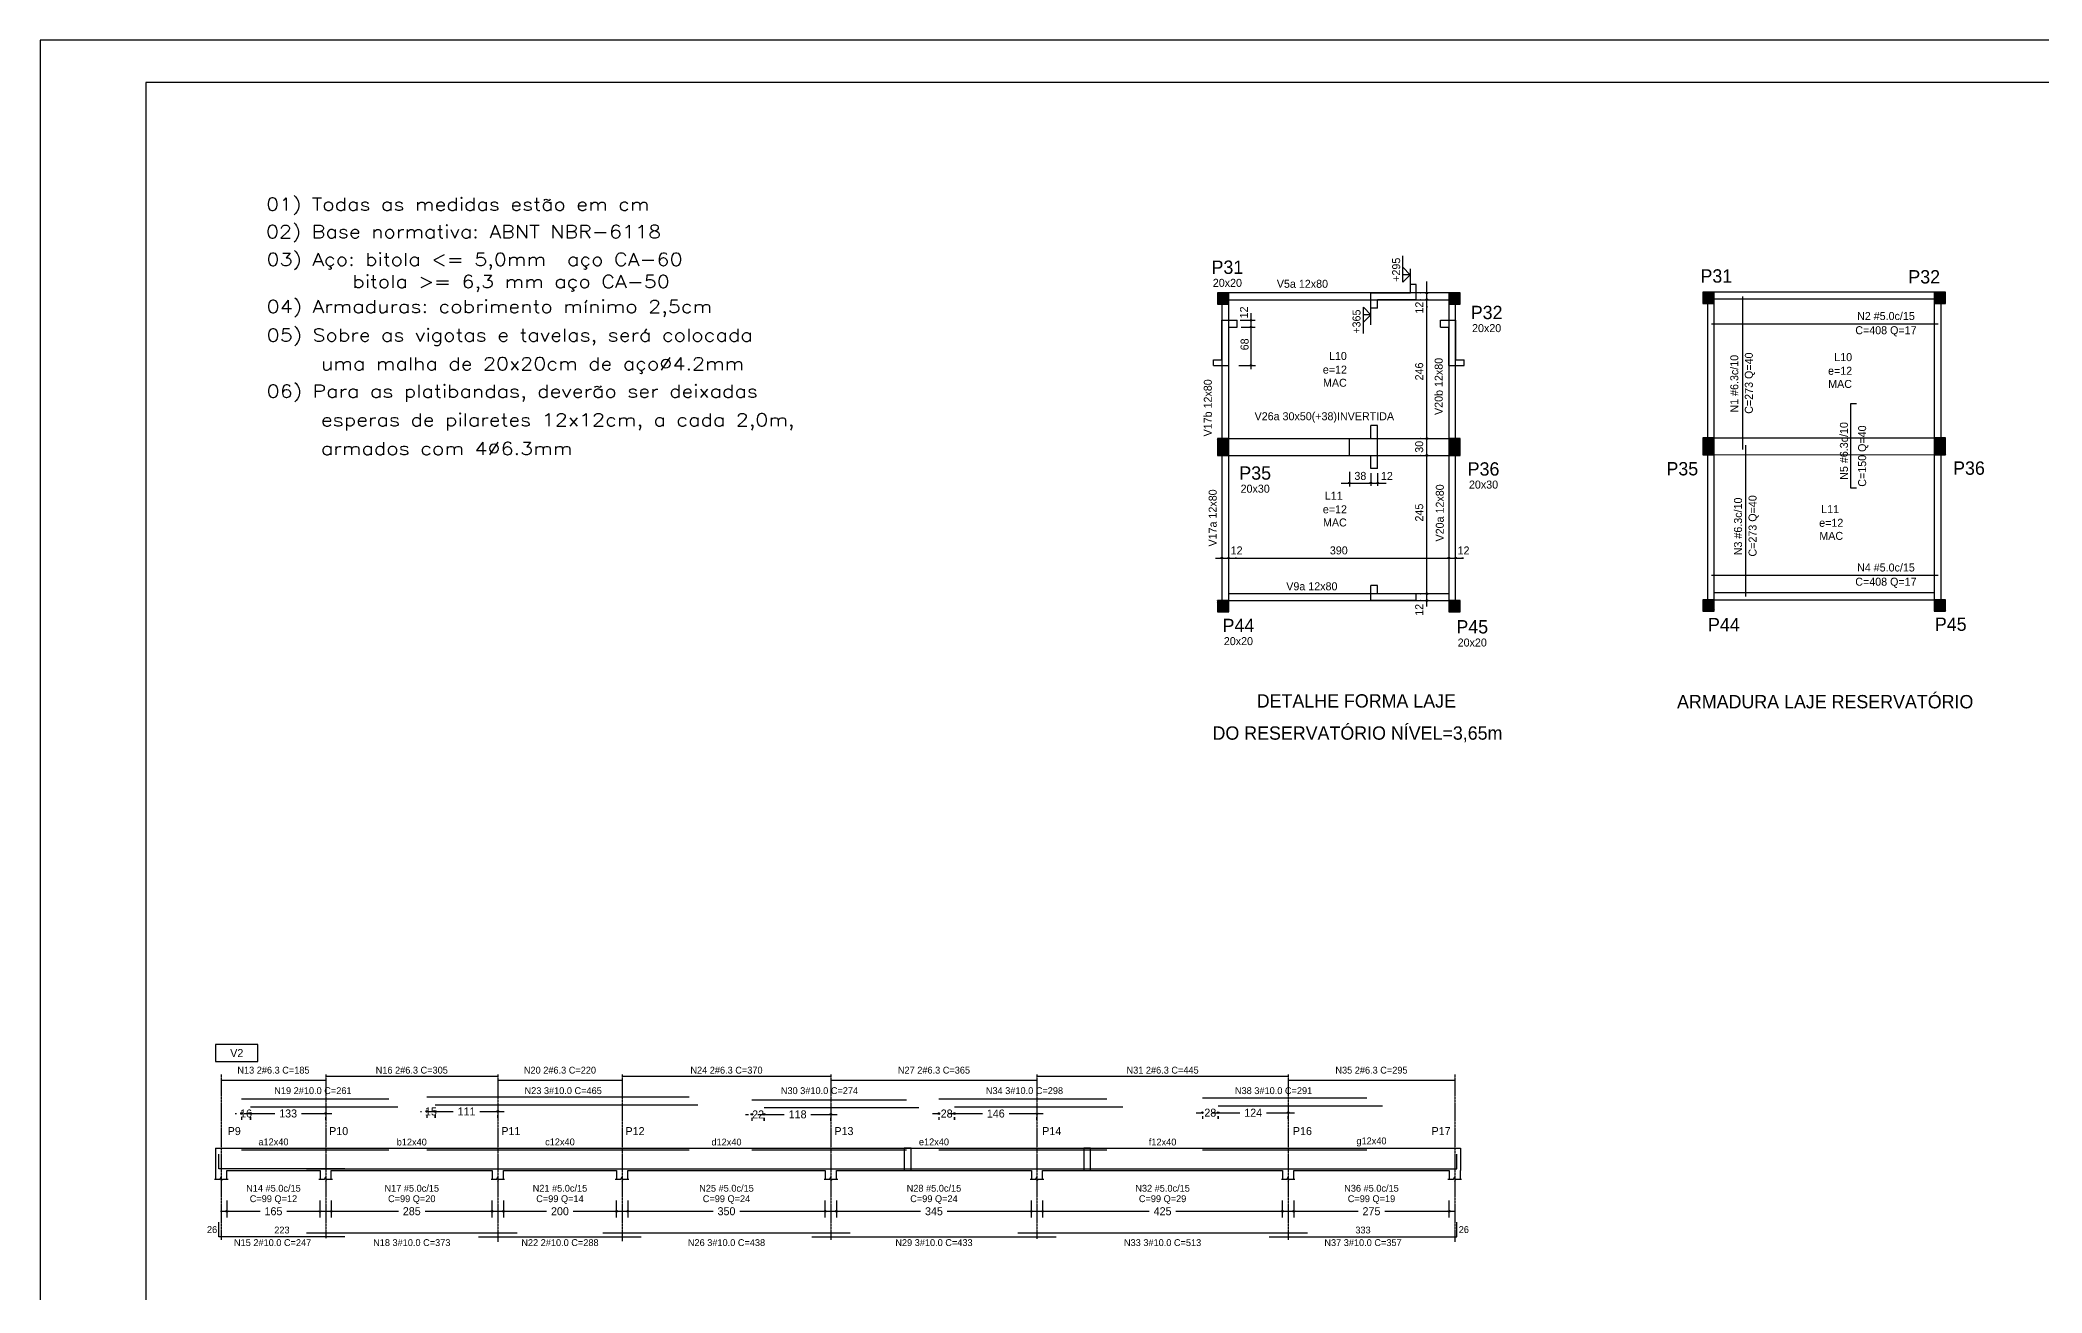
# Model space of a CAD drawing. Extents: x -8959 to 10104, y 7473 to 11928.
# Drawn here: x -1512 to 2034, y 9709 to 11928 of the extents above; entities that cross this region are included whole.
import ezdxf
from ezdxf.enums import TextEntityAlignment as Align

# ---------------------------------------------------------------- set-up
doc = ezdxf.new("R2010")
doc.units = 0
doc.header["$LTSCALE"] = 10
doc.header["$MEASUREMENT"] = 0
for name, pattern in [('LT0', [0]), ('LT2', [0.12, 0.096, -0.024]), ('LT3', [0.264, 0.12, -0.048, 0.048, -0.048])]:
    doc.linetypes.add(name, pattern=pattern)
for name, color, linetype in [('COT-L', 1, 'LT0'), ('COT-T', 1, 'LT0'), ('FER-L', 7, 'LT0'), ('FER-T', 2, 'LT0'), ('LJN-T', 8, 'LT0'), ('PIL-L', 2, 'LT0'), ('PIL-T', 4, 'LT0'), ('SELO03', 7, 'Continuous'), ('VIG-L', 7, 'LT0'), ('VIG-T', 8, 'LT0')]:
    doc.layers.add(name, color=color, linetype=linetype)
doc.styles.add('ROMANS', font='ROMANS.shx', dxfattribs={"width": 1.2, "height": 10})

msp = doc.modelspace()

# ---------------------------------------------------------------- linework, layer by layer
at = {"layer": 'COT-T', "linetype": 'ByBlock'}
for p, q in [((944.1, 10924.9), (944.1, 11500.4)), ((613.5, 11431.9), (639.9, 11431.9)), ((615.3, 11419.9), (639.9, 11419.9)), ((632.7, 11345.6), (632.7, 11444.6)), ((611.2, 11351.9), (640.4, 11351.9)), ((792.2, 11143.6), (872.2, 11143.6)), ((807, 11163.7), (807, 11137.4)), ((845, 11161.2), (845, 11138.6)), ((857, 11161.2), (857, 11138.6))]:
    msp.add_line(p, q, dxfattribs=at)
at = {"layer": 'COT-T', "linetype": 'LT0'}
for p, q in [((944.1, 11454.4), (944.1, 11491.7)), ((933.3, 11480.4), (932.8, 11480.4)), ((932.8, 11480.4), (933.3, 11480.4)), ((933.3, 11468.4), (932.8, 11468.4)), ((932.8, 11468.4), (933.3, 11468.4)), ((944.1, 11457.2), (944.1, 11454.4)), ((933.3, 11222.5), (932.8, 11222.5)), ((932.8, 11222.5), (933.3, 11222.5)), ((933.3, 11192.5), (932.8, 11192.5)), ((932.8, 11192.5), (933.3, 11192.5)), ((807, 11154.4), (807, 11154.9)), ((807, 11154.9), (807, 11154.4)), ((845, 11154.4), (845, 11154.9)), ((845, 11154.9), (845, 11154.4)), ((857, 11154.4), (857, 11154.9)), ((857, 11154.9), (857, 11154.4)), ((569.9, 11010.8), (607.2, 11010.8)), ((581.2, 11021.5), (581.2, 11022)), ((581.2, 11022), (581.2, 11021.5)), ((581.9, 11010.8), (788.2, 11010.8)), ((593.2, 11021.5), (593.2, 11022)), ((593.2, 11022), (593.2, 11021.5)), ((607.2, 11010.8), (604.4, 11010.8)), ((788.2, 11010.8), (994.4, 11010.8)), ((971.9, 11010.8), (1009.2, 11010.8)), ((983.2, 11021.5), (983.2, 11022)), ((983.2, 11022), (983.2, 11021.5)), ((995.2, 11021.5), (995.2, 11022)), ((995.2, 11022), (995.2, 11021.5)), ((1009.2, 11010.8), (1006.4, 11010.8)), ((933.3, 10947.4), (932.8, 10947.4)), ((932.8, 10947.4), (933.3, 10947.4)), ((933.3, 10935.4), (932.8, 10935.4)), ((932.8, 10935.4), (933.3, 10935.4)), ((-1166.7, 10026.8), (-1164.3, 10026.8)), ((-1155.4, 10020.5), (-1155.4, 10015.5)), ((-1150.7, 10026.8), (-1096.5, 10026.8)), ((-1139.4, 10015.5), (-1139.4, 10020.5)), ((-1139.4, 10020.5), (-1139.4, 10015.5)), ((-1130.5, 10026.8), (-1128.2, 10026.8)), ((-1049.3, 10026.8), (-995.2, 10026.8)), ((-1006.4, 10015.5), (-1006.4, 10020.5)), ((-838.7, 10030.3), (-836.8, 10030.3)), ((-827.4, 10024), (-827.4, 10019)), ((-823.7, 10030.3), (-780.5, 10030.3)), ((-812.4, 10019), (-812.4, 10024)), ((-812.4, 10024), (-812.4, 10019)), ((-803, 10030.3), (-801.2, 10030.3)), ((-733.3, 10030.3), (-690.2, 10030.3)), ((-701.4, 10019), (-701.4, 10024)), ((-262.7, 10025.2), (-257.3, 10025.2)), ((-251.4, 10019), (-251.4, 10014)), ((-240.7, 10025.2), (-194, 10025.2)), ((-229.4, 10014), (-229.4, 10019)), ((-229.4, 10019), (-229.4, 10014)), ((-223.5, 10025.2), (-218.2, 10025.2)), ((-146.8, 10025.2), (-100.2, 10025.2)), ((-111.4, 10014), (-111.4, 10019)), ((68.3, 10026.7), (76.7, 10026.7)), ((79.6, 10020.4), (79.6, 10015.4)), ((96.3, 10026.7), (157, 10026.7)), ((107.6, 10015.4), (107.6, 10020.4)), ((107.6, 10020.4), (107.6, 10015.4)), ((110.5, 10026.7), (118.8, 10026.7)), ((204.2, 10026.7), (264.8, 10026.7)), ((253.6, 10015.4), (253.6, 10020.4)), ((535.3, 10028.2), (543.7, 10028.2)), ((546.6, 10022), (546.6, 10017)), ((563.3, 10028.2), (613, 10028.2)), ((574.6, 10017), (574.6, 10022)), ((574.6, 10022), (574.6, 10017)), ((577.5, 10028.2), (585.8, 10028.2)), ((660.2, 10028.2), (709.8, 10028.2)), ((698.6, 10017), (698.6, 10022)), ((-1181.4, 9872.4), (-1181.4, 9842.4)), ((-1016.4, 9842.4), (-1016.4, 9872.4)), ((-996.4, 9872.4), (-996.4, 9842.4)), ((-711.4, 9842.4), (-711.4, 9872.4)), ((-691.4, 9872.4), (-691.4, 9842.4)), ((-491.4, 9842.4), (-491.4, 9872.4)), ((-471.4, 9872.4), (-471.4, 9842.4)), ((-121.4, 9842.4), (-121.4, 9872.4)), ((-101.4, 9872.4), (-101.4, 9842.4)), ((243.6, 9842.4), (243.6, 9872.4)), ((263.6, 9872.4), (263.6, 9842.4)), ((688.6, 9842.4), (688.6, 9872.4)), ((708.6, 9872.4), (708.6, 9842.4)), ((983.6, 9842.4), (983.6, 9872.4)), ((-1192.7, 9853.6), (-1122.5, 9853.6)), ((-1075.3, 9853.6), (-1005.2, 9853.6)), ((-1007.7, 9853.6), (-877.5, 9853.6)), ((-830.3, 9853.6), (-700.2, 9853.6)), ((-702.7, 9853.6), (-615, 9853.6)), ((-567.8, 9853.6), (-480.2, 9853.6)), ((-482.7, 9853.6), (-320, 9853.6)), ((-272.8, 9853.6), (-110.2, 9853.6)), ((-112.7, 9853.6), (47.5, 9853.6)), ((94.7, 9853.6), (254.8, 9853.6)), ((252.3, 9853.6), (452.5, 9853.6)), ((499.7, 9853.6), (699.8, 9853.6)), ((697.3, 9853.6), (822.5, 9853.6)), ((869.7, 9853.6), (994.8, 9853.6))]:
    msp.add_line(p, q, dxfattribs=at)
at = {"layer": 'COT-T', "linetype": 'LT3'}
for p, q in [((-1191.4, 10095.7), (-1191.4, 9803.2)), ((-1006.4, 10095.7), (-1006.4, 9805.7)), ((-701.4, 10095.7), (-701.4, 9799.4)), ((-481.4, 10095.7), (-481.4, 9800.6)), ((-111.4, 10095.7), (-111.4, 9803.1)), ((253.6, 10095.7), (253.6, 9804.4)), ((698.6, 10095.7), (698.6, 9803.1)), ((993.6, 10095.7), (993.6, 9799.3))]:
    msp.add_line(p, q, dxfattribs=at)
at = {"layer": 'COT-T'}
for centre in [(944.1, 11480.4), (944.1, 11480.4), (944.1, 11468.4), (944.1, 11468.4), (632.7, 11431.9), (632.7, 11419.9), (632.7, 11351.9), (944.1, 11222.5), (944.1, 11222.5), (944.1, 11192.5), (944.1, 11192.5), (807, 11143.6), (807, 11143.6), (845, 11143.6), (845, 11143.6), (857, 11143.6), (857, 11143.6), (581.2, 11010.8), (581.2, 11010.8), (593.2, 11010.8), (593.2, 11010.8), (983.2, 11010.8), (983.2, 11010.8), (995.2, 11010.8), (995.2, 11010.8), (944.1, 10947.4), (944.1, 10947.4), (944.1, 10935.4), (944.1, 10935.4), (-1155.4, 10026.8), (-1139.4, 10026.8), (-1139.4, 10026.8), (-1006.4, 10026.8), (-827.4, 10030.3), (-812.4, 10030.3), (-812.4, 10030.3), (-701.4, 10030.3), (-251.4, 10025.2), (-229.4, 10025.2), (-229.4, 10025.2), (-111.4, 10025.2), (79.6, 10026.7), (107.6, 10026.7), (107.6, 10026.7), (253.6, 10026.7), (546.6, 10028.2), (574.6, 10028.2), (574.6, 10028.2), (698.6, 10028.2), (-1181.4, 9853.6), (-1016.4, 9853.6), (-996.4, 9853.6), (-711.4, 9853.6), (-691.4, 9853.6), (-491.4, 9853.6), (-471.4, 9853.6), (-121.4, 9853.6), (-101.4, 9853.6), (243.6, 9853.6), (263.6, 9853.6), (688.6, 9853.6), (708.6, 9853.6), (983.6, 9853.6)]:
    msp.add_circle(centre, 1.5, dxfattribs=at)
at = {"layer": 'FER-T', "linetype": 'LT0'}
for p, q in [((-1191.4, 10085.7), (-1006.4, 10085.7)), ((-1006.4, 10092.7), (-701.4, 10092.7)), ((-701.4, 10085.7), (-481.4, 10085.7)), ((-481.4, 10092.7), (-111.4, 10092.7)), ((-111.4, 10085.7), (253.6, 10085.7)), ((253.6, 10092.7), (698.6, 10092.7)), ((698.6, 10085.7), (993.6, 10085.7)), ((-1155.4, 10052.8), (-894.4, 10052.8)), ((-1139.4, 10038.8), (-878.4, 10038.8)), ((-827.4, 10056.3), (-362.4, 10056.3)), ((-812.4, 10042.3), (-347.4, 10042.3)), ((-251.4, 10051.2), (22.6, 10051.2)), ((-229.4, 10037.2), (44.6, 10037.2)), ((79.6, 10052.7), (377.6, 10052.7)), ((107.6, 10038.7), (405.6, 10038.7)), ((546.6, 10054.2), (837.6, 10054.2)), ((574.6, 10040.2), (865.6, 10040.2)), ((-1195.4, 9928.6), (-1195.4, 9954.6)), ((-1155.4, 9962.6), (-894.4, 9962.6)), ((-827.4, 9962.6), (-362.4, 9962.6)), ((-251.4, 9962.6), (22.6, 9962.6)), ((79.6, 9962.6), (377.6, 9962.6)), ((546.6, 9962.6), (837.6, 9962.6)), ((997.6, 9928.6), (997.6, 9954.6)), ((-972.4, 9928.6), (-1195.4, 9928.6)), ((-1040.4, 9928.6), (-667.4, 9928.6)), ((-735.4, 9928.6), (-447.4, 9928.6)), ((-515.4, 9928.6), (-77.4, 9928.6)), ((-145.4, 9928.6), (287.6, 9928.6)), ((219.6, 9928.6), (732.6, 9928.6)), ((664.6, 9928.6), (997.6, 9928.6)), ((-1195.4, 9808.1), (-1195.4, 9834.1)), ((997.6, 9808.1), (997.6, 9834.1)), ((-972.4, 9808.1), (-1195.4, 9808.1)), ((-1040.4, 9815.1), (-667.4, 9815.1)), ((-735.4, 9808.1), (-447.4, 9808.1)), ((-515.4, 9815.1), (-77.4, 9815.1)), ((-145.4, 9808.1), (287.6, 9808.1)), ((219.6, 9815.1), (732.6, 9815.1)), ((664.6, 9808.1), (997.6, 9808.1))]:
    msp.add_line(p, q, dxfattribs=at)
at = {"layer": 'LJN-T', "linetype": 'LT0'}
for p, q in [((573.2, 11480.4), (573.2, 11480.4)), ((575.3, 11480.4), (573.2, 11478.3)), ((573.2, 11476.2), (577.4, 11480.4)), ((579.5, 11480.4), (573.2, 11474.1)), ((573.2, 11471.9), (581.7, 11480.4)), ((583.8, 11480.4), (573.2, 11469.8)), ((573.2, 11467.7), (585.9, 11480.4)), ((588, 11480.4), (573.2, 11465.6)), ((573.2, 11463.4), (590.2, 11480.4)), ((592.3, 11480.4), (573.2, 11461.3)), ((574.4, 11460.4), (593.2, 11479.2)), ((593.2, 11477.1), (576.5, 11460.4)), ((578.6, 11460.4), (593.2, 11475)), ((593.2, 11472.8), (580.8, 11460.4)), ((582.9, 11460.4), (593.2, 11470.7)), ((593.2, 11468.6), (585, 11460.4)), ((587.1, 11460.4), (593.2, 11466.5)), ((593.2, 11464.4), (589.2, 11460.4)), ((591.4, 11460.4), (593.2, 11462.2)), ((983.2, 11478.9), (984.7, 11480.4)), ((986.8, 11480.4), (983.2, 11476.8)), ((983.2, 11474.6), (989, 11480.4)), ((991.1, 11480.4), (983.2, 11472.5)), ((983.2, 11470.4), (993.2, 11480.4)), ((995.3, 11480.4), (983.2, 11468.3)), ((983.2, 11466.2), (997.4, 11480.4)), ((999.6, 11480.4), (983.2, 11464)), ((983.2, 11461.9), (1001.7, 11480.4)), ((1003.2, 11479.8), (983.8, 11460.4)), ((985.9, 11460.4), (1003.2, 11477.7)), ((1003.2, 11475.5), (988.1, 11460.4)), ((990.2, 11460.4), (1003.2, 11473.4)), ((1003.2, 11471.3), (992.3, 11460.4)), ((994.4, 11460.4), (1003.2, 11469.2)), ((1003.2, 11467.1), (996.5, 11460.4)), ((998.7, 11460.4), (1003.2, 11464.9)), ((1003.2, 11462.8), (1000.8, 11460.4)), ((1002.9, 11460.4), (1003.2, 11460.7)), ((1433.1, 11481.9), (1433.1, 11481.9)), ((1435.3, 11481.9), (1433.1, 11479.8)), ((1433.1, 11477.7), (1437.4, 11481.9)), ((1439.5, 11481.9), (1433.1, 11475.5)), ((1433.1, 11473.4), (1441.6, 11481.9)), ((1443.7, 11481.9), (1433.1, 11471.3)), ((1433.1, 11469.2), (1445.9, 11481.9)), ((1448, 11481.9), (1433.1, 11467.1)), ((1433.1, 11464.9), (1450.1, 11481.9)), ((1452.2, 11481.9), (1433.1, 11462.8)), ((1434.4, 11461.9), (1453.1, 11480.7)), ((1453.1, 11478.6), (1436.5, 11461.9)), ((1438.6, 11461.9), (1453.1, 11476.5)), ((1453.1, 11474.3), (1440.7, 11461.9)), ((1442.8, 11461.9), (1453.1, 11472.2)), ((1453.1, 11470.1), (1445, 11461.9)), ((1447.1, 11461.9), (1453.1, 11468)), ((1453.1, 11465.8), (1449.2, 11461.9)), ((1451.3, 11461.9), (1453.1, 11463.7)), ((1843.1, 11480.4), (1844.7, 11481.9)), ((1846.8, 11481.9), (1843.1, 11478.3)), ((1843.1, 11476.1), (1848.9, 11481.9)), ((1851, 11481.9), (1843.1, 11474)), ((1843.1, 11471.9), (1853.2, 11481.9)), ((1855.3, 11481.9), (1843.1, 11469.8)), ((1843.1, 11467.6), (1857.4, 11481.9)), ((1859.5, 11481.9), (1843.1, 11465.5)), ((1843.1, 11463.4), (1861.6, 11481.9)), ((1863.1, 11481.3), (1843.8, 11461.9)), ((1845.9, 11461.9), (1863.1, 11479.2)), ((1863.1, 11477), (1848, 11461.9)), ((1850.1, 11461.9), (1863.1, 11474.9)), ((1863.1, 11472.8), (1852.3, 11461.9)), ((1854.4, 11461.9), (1863.1, 11470.7)), ((1863.1, 11468.6), (1856.5, 11461.9)), ((1858.6, 11461.9), (1863.1, 11466.4)), ((1863.1, 11464.3), (1860.7, 11461.9)), ((1862.9, 11461.9), (1863.1, 11462.2)), ((573.2, 11221.6), (574, 11222.4)), ((576.1, 11222.4), (573.2, 11219.5)), ((573.2, 11217.4), (578.2, 11222.4)), ((580.4, 11222.4), (573.2, 11215.3)), ((573.2, 11213.1), (582.5, 11222.4)), ((584.6, 11222.4), (573.2, 11211)), ((573.2, 11208.9), (586.7, 11222.4)), ((588.8, 11222.4), (573.2, 11206.8)), ((573.2, 11204.6), (591, 11222.4)), ((593.1, 11222.4), (573.2, 11202.5)), ((573.2, 11200.4), (593.2, 11220.4)), ((593.2, 11218.3), (573.2, 11198.3)), ((573.2, 11196.2), (593.2, 11216.2)), ((593.2, 11214), (573.2, 11194)), ((573.7, 11192.4), (593.2, 11211.9)), ((593.2, 11209.8), (575.8, 11192.4)), ((577.9, 11192.4), (593.2, 11207.7)), ((983.2, 11222.2), (983.4, 11222.4)), ((985.5, 11222.4), (983.2, 11220.1)), ((983.2, 11218), (987.6, 11222.4)), ((989.8, 11222.4), (983.2, 11215.8)), ((983.2, 11213.7), (991.9, 11222.4)), ((994, 11222.4), (983.2, 11211.6)), ((983.2, 11209.5), (996.1, 11222.4)), ((998.3, 11222.4), (983.2, 11207.4)), ((983.2, 11205.2), (1000.4, 11222.4)), ((1002.5, 11222.4), (983.2, 11203.1)), ((983.2, 11201), (1003.2, 11221)), ((1003.2, 11218.9), (983.2, 11198.9)), ((983.2, 11196.7), (1003.2, 11216.7)), ((1003.2, 11214.6), (983.2, 11194.6)), ((983.2, 11192.5), (1003.2, 11212.5)), ((1003.2, 11210.4), (985.2, 11192.4)), ((987.3, 11192.4), (1003.2, 11208.3)), ((1003.2, 11206.1), (989.5, 11192.4)), ((1433.1, 11223.1), (1433.9, 11223.9)), ((1436.1, 11223.9), (1433.1, 11221)), ((1433.1, 11218.9), (1438.2, 11223.9)), ((1440.3, 11223.9), (1433.1, 11216.7)), ((1433.1, 11214.6), (1442.4, 11223.9)), ((1444.5, 11223.9), (1433.1, 11212.5)), ((1433.1, 11210.4), (1446.7, 11223.9)), ((1448.8, 11223.9), (1433.1, 11208.3)), ((1433.1, 11206.1), (1450.9, 11223.9)), ((1453, 11223.9), (1433.1, 11204)), ((1433.1, 11201.9), (1453.1, 11221.9)), ((1453.1, 11219.8), (1433.1, 11199.8)), ((1433.1, 11197.7), (1453.1, 11217.7)), ((1453.1, 11215.5), (1433.1, 11195.5)), ((1433.6, 11193.9), (1453.1, 11213.4)), ((1453.1, 11211.3), (1435.8, 11193.9)), ((1437.9, 11193.9), (1453.1, 11209.2)), ((1453.1, 11207), (1440, 11193.9)), ((1843.1, 11223.7), (1843.4, 11223.9)), ((1845.5, 11223.9), (1843.1, 11221.6)), ((1843.1, 11219.5), (1847.6, 11223.9)), ((1849.7, 11223.9), (1843.1, 11217.3)), ((1843.1, 11215.2), (1851.8, 11223.9)), ((1854, 11223.9), (1843.1, 11213.1)), ((1843.1, 11211), (1856.1, 11223.9)), ((1858.2, 11223.9), (1843.1, 11208.8)), ((1843.1, 11206.7), (1860.3, 11223.9)), ((1862.4, 11223.9), (1843.1, 11204.6)), ((1843.1, 11202.5), (1863.1, 11222.5)), ((1863.1, 11220.4), (1843.1, 11200.4)), ((1843.1, 11198.2), (1863.1, 11218.2)), ((1863.1, 11216.1), (1843.1, 11196.1)), ((1843.1, 11194), (1863.1, 11214)), ((1863.1, 11211.9), (1845.2, 11193.9)), ((1847.3, 11193.9), (1863.1, 11209.8)), ((1863.1, 11207.6), (1849.4, 11193.9)), ((593.2, 11205.6), (580, 11192.4)), ((582.2, 11192.4), (593.2, 11203.4)), ((593.2, 11201.3), (584.3, 11192.4)), ((586.4, 11192.4), (593.2, 11199.2)), ((593.2, 11197.1), (588.5, 11192.4)), ((590.7, 11192.4), (593.2, 11194.9)), ((593.2, 11192.8), (592.8, 11192.4)), ((991.6, 11192.4), (1003.2, 11204)), ((1003.2, 11201.9), (993.7, 11192.4)), ((995.8, 11192.4), (1003.2, 11199.8)), ((1003.2, 11197.7), (997.9, 11192.4)), ((1000.1, 11192.4), (1003.2, 11195.5)), ((1003.2, 11193.4), (1002.2, 11192.4)), ((1442.1, 11193.9), (1453.1, 11204.9)), ((1453.1, 11202.8), (1444.2, 11193.9)), ((1446.4, 11193.9), (1453.1, 11200.7)), ((1453.1, 11198.6), (1448.5, 11193.9)), ((1450.6, 11193.9), (1453.1, 11196.4)), ((1453.1, 11194.3), (1452.7, 11193.9)), ((1851.5, 11193.9), (1863.1, 11205.5)), ((1863.1, 11203.4), (1853.7, 11193.9)), ((1855.8, 11193.9), (1863.1, 11201.3)), ((1863.1, 11199.1), (1857.9, 11193.9)), ((1860, 11193.9), (1863.1, 11197)), ((1863.1, 11194.9), (1862.1, 11193.9)), ((573.2, 10935.2), (573.4, 10935.4)), ((575.5, 10935.4), (573.2, 10933.1)), ((573.2, 10931), (577.6, 10935.4)), ((579.7, 10935.4), (573.2, 10928.9)), ((573.2, 10926.8), (581.8, 10935.4)), ((584, 10935.4), (573.2, 10924.6)), ((573.2, 10922.5), (586.1, 10935.4)), ((588.2, 10935.4), (573.2, 10920.4)), ((573.2, 10918.3), (590.3, 10935.4)), ((592.5, 10935.4), (573.2, 10916.1)), ((574.6, 10915.4), (593.2, 10934)), ((593.2, 10931.9), (576.7, 10915.4)), ((578.8, 10915.4), (593.2, 10929.8)), ((593.2, 10927.7), (580.9, 10915.4)), ((583.1, 10915.4), (593.2, 10925.5)), ((593.2, 10923.4), (585.2, 10915.4)), ((983.2, 10933.7), (984.9, 10935.4)), ((987, 10935.4), (983.2, 10931.6)), ((983.2, 10929.5), (989.1, 10935.4)), ((991.3, 10935.4), (983.2, 10927.3)), ((983.2, 10925.2), (993.4, 10935.4)), ((995.5, 10935.4), (983.2, 10923.1)), ((983.2, 10921), (997.6, 10935.4)), ((999.8, 10935.4), (983.2, 10918.9)), ((983.2, 10916.7), (1001.9, 10935.4)), ((1003.2, 10934.6), (984, 10915.4)), ((986.1, 10915.4), (1003.2, 10932.5)), ((1003.2, 10930.4), (988.2, 10915.4)), ((990.4, 10915.4), (1003.2, 10928.2)), ((1003.2, 10926.1), (992.5, 10915.4)), ((994.6, 10915.4), (1003.2, 10924)), ((1433.1, 10936.7), (1433.3, 10936.9)), ((1435.4, 10936.9), (1433.1, 10934.6)), ((1433.1, 10932.5), (1437.6, 10936.9)), ((1439.7, 10936.9), (1433.1, 10930.4)), ((1433.1, 10928.2), (1441.8, 10936.9)), ((1443.9, 10936.9), (1433.1, 10926.1)), ((1433.1, 10924), (1446, 10936.9)), ((1448.2, 10936.9), (1433.1, 10921.9)), ((1433.1, 10919.8), (1450.3, 10936.9)), ((1452.4, 10936.9), (1433.1, 10917.6)), ((1434.5, 10916.9), (1453.1, 10935.5)), ((1453.1, 10933.4), (1436.7, 10916.9)), ((1438.8, 10916.9), (1453.1, 10931.3)), ((1453.1, 10929.2), (1440.9, 10916.9)), ((1443, 10916.9), (1453.1, 10927)), ((1453.1, 10924.9), (1445.1, 10916.9)), ((1447.3, 10916.9), (1453.1, 10922.8)), ((1843.1, 10935.2), (1844.9, 10936.9)), ((1847, 10936.9), (1843.1, 10933.1)), ((1843.1, 10931), (1849.1, 10936.9)), ((1851.2, 10936.9), (1843.1, 10928.8)), ((1843.1, 10926.7), (1853.3, 10936.9)), ((1855.5, 10936.9), (1843.1, 10924.6)), ((1843.1, 10922.5), (1857.6, 10936.9)), ((1859.7, 10936.9), (1843.1, 10920.3)), ((1843.1, 10918.2), (1861.8, 10936.9)), ((1863.1, 10936.1), (1843.9, 10916.9)), ((1846.1, 10916.9), (1863.1, 10934)), ((1863.1, 10931.9), (1848.2, 10916.9)), ((1850.3, 10916.9), (1863.1, 10929.7)), ((1863.1, 10927.6), (1852.4, 10916.9)), ((1854.6, 10916.9), (1863.1, 10925.5)), ((1863.1, 10923.4), (1856.7, 10916.9)), ((587.3, 10915.4), (593.2, 10921.3)), ((593.2, 10919.2), (589.4, 10915.4)), ((591.5, 10915.4), (593.2, 10917.1)), ((1003.2, 10921.9), (996.7, 10915.4)), ((998.8, 10915.4), (1003.2, 10919.8)), ((1003.2, 10917.6), (1001, 10915.4)), ((1003.1, 10915.4), (1003.2, 10915.5)), ((1453.1, 10920.7), (1449.4, 10916.9)), ((1451.5, 10916.9), (1453.1, 10918.5)), ((1858.8, 10916.9), (1863.1, 10921.3)), ((1863.1, 10919.1), (1860.9, 10916.9)), ((1863, 10916.9), (1863.1, 10917))]:
    msp.add_line(p, q, dxfattribs=at)
at = {"layer": 'PIL-T', "linetype": 'LT0'}
for p, q in [((915, 11480.4), (915, 11495.4)), ((925, 11495.4), (915, 11495.4)), ((925, 11480.4), (925, 11495.4)), ((593.2, 11480.4), (573.2, 11480.4)), ((573.2, 11480.4), (573.2, 11460.4)), ((593.2, 11480.4), (573.2, 11480.4)), ((573.2, 11480.4), (573.2, 11460.4)), ((593.2, 11480.4), (573.2, 11480.4)), ((573.2, 11480.4), (573.2, 11460.4)), ((573.2, 11460.4), (593.2, 11460.4)), ((573.2, 11460.4), (593.2, 11460.4)), ((573.2, 11460.4), (593.2, 11460.4)), ((592.9, 11480.2), (585.4, 11480.2)), ((585.4, 11480.2), (585.4, 11472.7)), ((585.4, 11472.7), (592.9, 11472.7)), ((592.9, 11472.7), (592.9, 11480.2)), ((593.2, 11460.4), (593.2, 11480.4)), ((593.2, 11460.4), (593.2, 11480.4)), ((593.2, 11460.4), (593.2, 11480.4)), ((845, 11480.4), (915, 11480.4)), ((845, 11468.4), (845, 11480.4)), ((845, 11453.4), (845, 11468.4)), ((925, 11468.4), (857, 11468.4)), ((857, 11453.4), (857, 11468.4)), ((925, 11468.4), (925, 11480.4)), ((1003.2, 11480.4), (983.2, 11480.4)), ((983.2, 11480.4), (983.2, 11460.4)), ((1003.2, 11480.4), (983.2, 11480.4)), ((983.2, 11480.4), (983.2, 11460.4)), ((1003.2, 11480.4), (983.2, 11480.4)), ((983.2, 11480.4), (983.2, 11460.4)), ((983.2, 11460.4), (1003.2, 11460.4)), ((983.2, 11460.4), (1003.2, 11460.4)), ((983.2, 11460.4), (1003.2, 11460.4)), ((990.9, 11480.2), (983.4, 11480.2)), ((983.4, 11480.2), (983.4, 11472.7)), ((983.4, 11472.7), (990.9, 11472.7)), ((990.9, 11472.7), (990.9, 11480.2)), ((1003.2, 11460.4), (1003.2, 11480.4)), ((1003.2, 11460.4), (1003.2, 11480.4)), ((1003.2, 11460.4), (1003.2, 11480.4)), ((1453.1, 11481.9), (1433.1, 11481.9)), ((1433.1, 11481.9), (1433.1, 11461.9)), ((1453.1, 11481.9), (1433.1, 11481.9)), ((1433.1, 11481.9), (1433.1, 11461.9)), ((1453.1, 11481.9), (1433.1, 11481.9)), ((1433.1, 11481.9), (1433.1, 11461.9)), ((1433.1, 11461.9), (1453.1, 11461.9)), ((1433.1, 11461.9), (1453.1, 11461.9)), ((1433.1, 11461.9), (1453.1, 11461.9)), ((1452.9, 11481.7), (1445.4, 11481.7)), ((1445.4, 11481.7), (1445.4, 11474.2)), ((1445.4, 11474.2), (1452.9, 11474.2)), ((1452.9, 11474.2), (1452.9, 11481.7)), ((1453.1, 11461.9), (1453.1, 11481.9)), ((1453.1, 11461.9), (1453.1, 11481.9)), ((1453.1, 11461.9), (1453.1, 11481.9)), ((1863.1, 11481.9), (1843.1, 11481.9)), ((1843.1, 11481.9), (1843.1, 11461.9)), ((1863.1, 11481.9), (1843.1, 11481.9)), ((1843.1, 11481.9), (1843.1, 11461.9)), ((1863.1, 11481.9), (1843.1, 11481.9)), ((1843.1, 11481.9), (1843.1, 11461.9)), ((1843.1, 11461.9), (1863.1, 11461.9)), ((1843.1, 11461.9), (1863.1, 11461.9)), ((1843.1, 11461.9), (1863.1, 11461.9)), ((1850.9, 11481.7), (1843.4, 11481.7)), ((1843.4, 11481.7), (1843.4, 11474.2)), ((1843.4, 11474.2), (1850.9, 11474.2)), ((1850.9, 11474.2), (1850.9, 11481.7)), ((1863.1, 11461.9), (1863.1, 11481.9)), ((1863.1, 11461.9), (1863.1, 11481.9)), ((1863.1, 11461.9), (1863.1, 11481.9)), ((581.2, 11361.9), (581.2, 11431.9)), ((581.2, 11431.9), (608.2, 11431.9)), ((593.2, 11419.9), (608.2, 11419.9)), ((593.2, 11351.9), (593.2, 11419.9)), ((608.2, 11419.9), (608.2, 11431.9)), ((857, 11453.4), (845, 11453.4)), ((968.2, 11431.9), (983.2, 11431.9)), ((968.2, 11419.9), (968.2, 11431.9)), ((968.2, 11419.9), (983.2, 11419.9)), ((983.2, 11431.9), (995.2, 11431.9)), ((983.2, 11351.9), (983.2, 11419.9)), ((995.2, 11431.9), (995.2, 11361.9)), ((566.2, 11361.9), (581.2, 11361.9)), ((566.2, 11351.9), (566.2, 11361.9)), ((566.2, 11351.9), (581.2, 11351.9)), ((581.2, 11351.9), (593.2, 11351.9)), ((983.2, 11351.9), (995.2, 11351.9)), ((995.2, 11361.9), (1010.2, 11361.9)), ((995.2, 11351.9), (1010.2, 11351.9)), ((1010.2, 11351.9), (1010.2, 11361.9)), ((845, 11222.5), (845, 11245.6)), ((857, 11245.6), (845, 11245.6)), ((857, 11192.5), (857, 11245.6)), ((593.2, 11222.4), (573.2, 11222.4)), ((573.2, 11222.4), (573.2, 11192.4)), ((593.2, 11222.4), (573.2, 11222.4)), ((573.2, 11222.4), (573.2, 11192.4)), ((593.2, 11222.4), (573.2, 11222.4)), ((573.2, 11222.4), (573.2, 11192.4)), ((592.9, 11211.2), (585.4, 11211.2)), ((585.4, 11211.2), (585.4, 11203.7)), ((592.9, 11203.7), (592.9, 11211.2)), ((593.2, 11192.4), (593.2, 11222.4)), ((593.2, 11192.4), (593.2, 11222.4)), ((593.2, 11192.4), (593.2, 11222.4)), ((807, 11192.5), (807, 11222.5)), ((1003.2, 11222.4), (983.2, 11222.4)), ((983.2, 11222.4), (983.2, 11192.4)), ((1003.2, 11222.4), (983.2, 11222.4)), ((983.2, 11222.4), (983.2, 11192.4)), ((1003.2, 11222.4), (983.2, 11222.4)), ((983.2, 11222.4), (983.2, 11192.4)), ((990.9, 11211.2), (983.4, 11211.2)), ((983.4, 11211.2), (983.4, 11203.7)), ((990.9, 11203.7), (990.9, 11211.2)), ((1003.2, 11192.4), (1003.2, 11222.4)), ((1003.2, 11192.4), (1003.2, 11222.4)), ((1003.2, 11192.4), (1003.2, 11222.4)), ((1453.1, 11223.9), (1433.1, 11223.9)), ((1433.1, 11223.9), (1433.1, 11193.9)), ((1453.1, 11223.9), (1433.1, 11223.9)), ((1433.1, 11223.9), (1433.1, 11193.9)), ((1453.1, 11223.9), (1433.1, 11223.9)), ((1433.1, 11223.9), (1433.1, 11193.9)), ((1452.9, 11212.7), (1445.4, 11212.7)), ((1445.4, 11212.7), (1445.4, 11205.2)), ((1452.9, 11205.2), (1452.9, 11212.7)), ((1453.1, 11193.9), (1453.1, 11223.9)), ((1453.1, 11193.9), (1453.1, 11223.9)), ((1453.1, 11193.9), (1453.1, 11223.9)), ((1863.1, 11223.9), (1843.1, 11223.9)), ((1843.1, 11223.9), (1843.1, 11193.9)), ((1863.1, 11223.9), (1843.1, 11223.9)), ((1843.1, 11223.9), (1843.1, 11193.9)), ((1863.1, 11223.9), (1843.1, 11223.9)), ((1843.1, 11223.9), (1843.1, 11193.9)), ((1850.9, 11212.7), (1843.4, 11212.7)), ((1843.4, 11212.7), (1843.4, 11205.2)), ((1850.9, 11205.2), (1850.9, 11212.7)), ((1863.1, 11193.9), (1863.1, 11223.9)), ((1863.1, 11193.9), (1863.1, 11223.9)), ((1863.1, 11193.9), (1863.1, 11223.9)), ((573.2, 11192.4), (593.2, 11192.4)), ((573.2, 11192.4), (593.2, 11192.4)), ((573.2, 11192.4), (593.2, 11192.4)), ((585.4, 11203.7), (592.9, 11203.7)), ((845, 11169.3), (845, 11192.5)), ((857, 11169.3), (857, 11192.5)), ((983.2, 11192.4), (1003.2, 11192.4)), ((983.2, 11192.4), (1003.2, 11192.4)), ((983.2, 11192.4), (1003.2, 11192.4)), ((983.4, 11203.7), (990.9, 11203.7)), ((1433.1, 11193.9), (1453.1, 11193.9)), ((1433.1, 11193.9), (1453.1, 11193.9)), ((1433.1, 11193.9), (1453.1, 11193.9)), ((1445.4, 11205.2), (1452.9, 11205.2)), ((1843.1, 11193.9), (1863.1, 11193.9)), ((1843.1, 11193.9), (1863.1, 11193.9)), ((1843.1, 11193.9), (1863.1, 11193.9)), ((1843.4, 11205.2), (1850.9, 11205.2)), ((857, 11169.3), (845, 11169.3)), ((845, 10947.4), (845, 10962.4)), ((857, 10962.4), (845, 10962.4)), ((857, 10947.4), (857, 10962.4)), ((593.2, 10935.4), (573.2, 10935.4)), ((573.2, 10935.4), (573.2, 10915.4)), ((593.2, 10935.4), (573.2, 10935.4)), ((573.2, 10935.4), (573.2, 10915.4)), ((593.2, 10935.4), (573.2, 10935.4)), ((573.2, 10935.4), (573.2, 10915.4)), ((592.9, 10923.2), (585.4, 10923.2)), ((585.4, 10923.2), (585.4, 10915.7)), ((592.9, 10915.7), (592.9, 10923.2)), ((593.2, 10915.4), (593.2, 10935.4)), ((593.2, 10915.4), (593.2, 10935.4)), ((593.2, 10915.4), (593.2, 10935.4)), ((845, 10935.4), (845, 10947.4)), ((925, 10935.4), (845, 10935.4)), ((925, 10947.4), (857, 10947.4)), ((925, 10935.4), (925, 10947.4)), ((1003.2, 10935.4), (983.2, 10935.4)), ((983.2, 10935.4), (983.2, 10915.4)), ((1003.2, 10935.4), (983.2, 10935.4)), ((983.2, 10935.4), (983.2, 10915.4)), ((1003.2, 10935.4), (983.2, 10935.4)), ((983.2, 10935.4), (983.2, 10915.4)), ((990.9, 10923.2), (983.4, 10923.2)), ((983.4, 10923.2), (983.4, 10915.7)), ((990.9, 10915.7), (990.9, 10923.2)), ((1003.2, 10915.4), (1003.2, 10935.4)), ((1003.2, 10915.4), (1003.2, 10935.4)), ((1003.2, 10915.4), (1003.2, 10935.4)), ((1453.1, 10936.9), (1433.1, 10936.9)), ((1433.1, 10936.9), (1433.1, 10916.9)), ((1453.1, 10936.9), (1433.1, 10936.9)), ((1433.1, 10936.9), (1433.1, 10916.9)), ((1453.1, 10936.9), (1433.1, 10936.9)), ((1433.1, 10936.9), (1433.1, 10916.9)), ((1452.9, 10924.7), (1445.4, 10924.7)), ((1445.4, 10924.7), (1445.4, 10917.2)), ((1452.9, 10917.2), (1452.9, 10924.7)), ((1453.1, 10916.9), (1453.1, 10936.9)), ((1453.1, 10916.9), (1453.1, 10936.9)), ((1453.1, 10916.9), (1453.1, 10936.9)), ((1863.1, 10936.9), (1843.1, 10936.9)), ((1843.1, 10936.9), (1843.1, 10916.9)), ((1863.1, 10936.9), (1843.1, 10936.9)), ((1843.1, 10936.9), (1843.1, 10916.9)), ((1863.1, 10936.9), (1843.1, 10936.9)), ((1843.1, 10936.9), (1843.1, 10916.9)), ((1850.9, 10924.7), (1843.4, 10924.7)), ((1843.4, 10924.7), (1843.4, 10917.2)), ((1850.9, 10917.2), (1850.9, 10924.7)), ((1863.1, 10916.9), (1863.1, 10936.9)), ((1863.1, 10916.9), (1863.1, 10936.9)), ((1863.1, 10916.9), (1863.1, 10936.9)), ((573.2, 10915.4), (593.2, 10915.4)), ((573.2, 10915.4), (593.2, 10915.4)), ((573.2, 10915.4), (593.2, 10915.4)), ((585.4, 10915.7), (592.9, 10915.7)), ((983.2, 10915.4), (1003.2, 10915.4)), ((983.2, 10915.4), (1003.2, 10915.4)), ((983.2, 10915.4), (1003.2, 10915.4)), ((983.4, 10915.7), (990.9, 10915.7)), ((1433.1, 10916.9), (1453.1, 10916.9)), ((1433.1, 10916.9), (1453.1, 10916.9)), ((1433.1, 10916.9), (1453.1, 10916.9)), ((1445.4, 10917.2), (1452.9, 10917.2)), ((1843.1, 10916.9), (1863.1, 10916.9)), ((1843.1, 10916.9), (1863.1, 10916.9)), ((1843.1, 10916.9), (1863.1, 10916.9)), ((1843.4, 10917.2), (1850.9, 10917.2))]:
    msp.add_line(p, q, dxfattribs=at)
at = {"layer": 'PIL-T', "linetype": 'ByBlock'}
for p, q in [((1504, 11203.2), (1504, 11474.2)), ((1448.5, 11425.7), (1850, 11425.7)), ((1695.5, 11134.8), (1695.5, 11284.8)), ((1695.5, 11284.8), (1705.5, 11284.8)), ((807, 11222.5), (845, 11222.5)), ((1509, 10942.9), (1509, 11210.8)), ((807, 11192.5), (845, 11192.5)), ((1705.5, 11134.8), (1695.5, 11134.8)), ((1448.5, 10980.7), (1850, 10980.7))]:
    msp.add_line(p, q, dxfattribs=at)
at = {"layer": 'VIG-L'}
for p, q in [((901.4, 11499.4), (901.4, 11546.4)), ((914.7, 11512.7), (901.4, 11526)), ((901.4, 11499.4), (914.7, 11512.7)), ((914.7, 11512.7), (901.4, 11512.7)), ((831.8, 11408.3), (831.8, 11455.2)), ((845.1, 11441.9), (831.8, 11455.2)), ((831.8, 11428.6), (845.1, 11441.9)), ((845.1, 11441.9), (831.8, 11441.9))]:
    msp.add_line(p, q, dxfattribs=at)
at = {"layer": 'VIG-T', "linetype": 'ByBlock'}
for p, q in [((-1512.4, 11928.5), (-1512.4, 7473.5)), ((4794.6, 11928.5), (-1512.4, 11928.5)), ((-1324.9, 11853.5), (-1324.9, 7573.5)), ((4694.6, 11853.5), (-1324.9, 11853.5)), ((915, 11495.4), (915, 11523.3)), ((845, 11423.8), (845, 11453.4)), ((593.2, 11222.4), (983.2, 11222.5)), ((1453.1, 11223.9), (1843.1, 11224)), ((593.2, 11192.4), (983.2, 11192.5)), ((1453.1, 11193.9), (1843.1, 11194))]:
    msp.add_line(p, q, dxfattribs=at)
at = {"layer": 'VIG-T', "linetype": 'LT2'}
for p, q in [((581.2, 11460.4), (581.2, 11222.4)), ((983.2, 11480.4), (593.2, 11480.4)), ((995.2, 11222.4), (995.2, 11460.4)), ((1441.1, 11461.9), (1441.1, 11223.9)), ((1843.1, 11481.9), (1453.1, 11481.9)), ((1855.1, 11223.9), (1855.1, 11461.9)), ((581.2, 11192.4), (581.2, 11100.4)), ((995.2, 11100.4), (995.2, 11192.4)), ((1441.1, 11193.9), (1441.1, 11101.9)), ((1855.1, 11101.9), (1855.1, 11193.9)), ((581.2, 11100.4), (581.2, 10935.4)), ((995.2, 10935.4), (995.2, 11100.4)), ((1441.1, 11101.9), (1441.1, 10936.9)), ((1855.1, 10936.9), (1855.1, 11101.9))]:
    msp.add_line(p, q, dxfattribs=at)
at = {"layer": 'VIG-T', "linetype": 'LT0'}
for p, q in [((593.2, 11468.4), (983.2, 11468.4)), ((593.2, 11222.4), (593.2, 11460.4)), ((983.2, 11460.4), (983.2, 11222.4)), ((1453.1, 11469.9), (1843.1, 11469.9)), ((1453.1, 11223.9), (1453.1, 11461.9)), ((1843.1, 11461.9), (1843.1, 11223.9)), ((593.2, 11100.4), (593.2, 11192.4)), ((983.2, 11192.4), (983.2, 11100.4)), ((1453.1, 11101.9), (1453.1, 11193.9)), ((1843.1, 11193.9), (1843.1, 11101.9)), ((593.2, 10935.4), (593.2, 11112.4)), ((983.2, 11112.4), (983.2, 10935.4)), ((1453.1, 10936.9), (1453.1, 11113.9)), ((1843.1, 11113.9), (1843.1, 10936.9)), ((983.2, 10947.4), (593.2, 10947.4)), ((593.2, 10935.4), (983.2, 10935.4)), ((1843.1, 10948.9), (1453.1, 10948.9)), ((1453.1, 10936.9), (1843.1, 10936.9)), ((-1126.4, 10148.9), (-1201.4, 10148.9)), ((-1201.4, 10148.9), (-1201.4, 10118.9)), ((-1126.4, 10118.9), (-1126.4, 10148.9)), ((-1201.4, 10118.9), (-1126.4, 10118.9)), ((-1201.4, 9965.6), (-1181.4, 9965.6)), ((-1201.4, 9965.6), (-1201.4, 9925.6)), ((-1181.4, 9965.6), (-1016.4, 9965.6)), ((-1016.4, 9965.6), (-996.4, 9965.6)), ((-996.4, 9965.6), (-711.4, 9965.6)), ((-711.4, 9965.6), (-691.4, 9965.6)), ((-691.4, 9965.6), (-491.4, 9965.6)), ((-491.4, 9965.6), (-471.4, 9965.6)), ((-471.4, 9965.6), (-121.4, 9965.6)), ((-121.4, 9965.6), (-101.4, 9965.6)), ((-101.4, 9965.6), (18.6, 9965.6)), ((18.6, 9965.6), (30.6, 9965.6)), ((30.6, 9965.6), (18.6, 9965.6)), ((18.6, 9965.6), (18.6, 9925.6)), ((30.6, 9965.6), (83.6, 9965.6)), ((30.6, 9925.6), (30.6, 9965.6)), ((83.6, 9965.6), (243.6, 9965.6)), ((243.6, 9965.6), (263.6, 9965.6)), ((263.6, 9965.6), (336.6, 9965.6)), ((336.6, 9965.6), (348.6, 9965.6)), ((348.6, 9965.6), (336.6, 9965.6)), ((336.6, 9965.6), (336.6, 9925.6)), ((348.6, 9965.6), (518.6, 9965.6)), ((348.6, 9925.6), (348.6, 9965.6)), ((518.6, 9965.6), (688.6, 9965.6)), ((688.6, 9965.6), (708.6, 9965.6)), ((708.6, 9965.6), (983.6, 9965.6)), ((983.6, 9965.6), (1003.6, 9965.6)), ((1003.6, 9965.6), (1003.6, 9925.6)), ((-1203.4, 9910.6), (-1193.4, 9910.6)), ((-1201.4, 9925.6), (-1201.4, 9910.6)), ((-1193.4, 9910.6), (-1191.4, 9914.6)), ((-1191.4, 9914.6), (-1191.4, 9906.6)), ((-1191.4, 9906.6), (-1189.4, 9910.6)), ((-1189.4, 9910.6), (-1179.4, 9910.6)), ((-1181.4, 9925.6), (-1016.4, 9925.6)), ((-1181.4, 9910.6), (-1181.4, 9925.6)), ((-1018.4, 9910.6), (-1008.4, 9910.6)), ((-1016.4, 9925.6), (-1016.4, 9910.6)), ((-1008.4, 9910.6), (-1006.4, 9914.6)), ((-1006.4, 9914.6), (-1006.4, 9906.6)), ((-1006.4, 9906.6), (-1004.4, 9910.6)), ((-1004.4, 9910.6), (-994.4, 9910.6)), ((-996.4, 9925.6), (-711.4, 9925.6)), ((-996.4, 9910.6), (-996.4, 9925.6)), ((-713.4, 9910.6), (-703.4, 9910.6)), ((-711.4, 9925.6), (-711.4, 9910.6)), ((-703.4, 9910.6), (-701.4, 9914.6)), ((-701.4, 9914.6), (-701.4, 9906.6)), ((-701.4, 9906.6), (-699.4, 9910.6)), ((-699.4, 9910.6), (-689.4, 9910.6)), ((-691.4, 9925.6), (-491.4, 9925.6)), ((-691.4, 9910.6), (-691.4, 9925.6)), ((-493.4, 9910.6), (-483.4, 9910.6)), ((-491.4, 9925.6), (-491.4, 9910.6)), ((-483.4, 9910.6), (-481.4, 9914.6)), ((-481.4, 9914.6), (-481.4, 9906.6)), ((-481.4, 9906.6), (-479.4, 9910.6)), ((-479.4, 9910.6), (-469.4, 9910.6)), ((-471.4, 9925.6), (-121.4, 9925.6)), ((-471.4, 9910.6), (-471.4, 9925.6)), ((-123.4, 9910.6), (-113.4, 9910.6)), ((-121.4, 9925.6), (-121.4, 9910.6)), ((-113.4, 9910.6), (-111.4, 9914.6)), ((-111.4, 9914.6), (-111.4, 9906.6)), ((-111.4, 9906.6), (-109.4, 9910.6)), ((-109.4, 9910.6), (-99.4, 9910.6)), ((-101.4, 9925.6), (18.6, 9925.6)), ((-101.4, 9910.6), (-101.4, 9925.6)), ((18.6, 9925.6), (30.6, 9925.6)), ((18.6, 9925.6), (30.6, 9925.6)), ((30.6, 9925.6), (83.6, 9925.6)), ((83.6, 9925.6), (243.6, 9925.6)), ((241.6, 9910.6), (251.6, 9910.6)), ((243.6, 9925.6), (243.6, 9910.6)), ((251.6, 9910.6), (253.6, 9914.6)), ((253.6, 9914.6), (253.6, 9906.6)), ((253.6, 9906.6), (255.6, 9910.6)), ((255.6, 9910.6), (265.6, 9910.6)), ((263.6, 9925.6), (336.6, 9925.6)), ((263.6, 9910.6), (263.6, 9925.6)), ((336.6, 9925.6), (348.6, 9925.6)), ((336.6, 9925.6), (348.6, 9925.6)), ((348.6, 9925.6), (518.6, 9925.6)), ((518.6, 9925.6), (688.6, 9925.6)), ((686.6, 9910.6), (696.6, 9910.6)), ((688.6, 9925.6), (688.6, 9910.6)), ((696.6, 9910.6), (698.6, 9914.6)), ((698.6, 9914.6), (698.6, 9906.6)), ((698.6, 9906.6), (700.6, 9910.6)), ((700.6, 9910.6), (710.6, 9910.6)), ((708.6, 9925.6), (983.6, 9925.6)), ((708.6, 9910.6), (708.6, 9925.6)), ((981.6, 9910.6), (991.6, 9910.6)), ((983.6, 9925.6), (983.6, 9910.6)), ((991.6, 9910.6), (993.6, 9914.6)), ((993.6, 9914.6), (993.6, 9906.6)), ((993.6, 9906.6), (995.6, 9910.6)), ((995.6, 9910.6), (1005.6, 9910.6)), ((1003.6, 9910.6), (1003.6, 9925.6))]:
    msp.add_line(p, q, dxfattribs=at)

# ---------------------------------------------------------------- texts
at = {"layer": 'COT-L'}
for s, p in [('e=12', (781.3, 11344.6)), ('L10 ', (789.3, 11368.8)), ('e=12', (1676.2, 11342.5)), ('L10 ', (1684.3, 11366.7)), ('MAC', (781.3, 11321.3)), ('MAC', (1676.2, 11319.2)), ('38', (826.4, 11156.3)), ('12', (873.4, 11156.3)), ('e=12', (781.3, 11097.1)), ('L11', (779.3, 11121.2)), ('L11', (1658.6, 11097.4)), ('MAC', (781.3, 11073.8)), ('e=12', (1660.5, 11073.2)), ('MAC', (1660.5, 11050))]:
    msp.add_text(s, height=14.18, dxfattribs=at).set_placement(p, align=Align.MIDDLE)
at = {"layer": 'COT-T'}
for s, p in [('12', (620.1, 11445.9)), ('12', (930.6, 11454.4)), ('68', (621.3, 11389.3)), ('246', (930.6, 11341.3)), ('30', (930.6, 11207.8)), ('245', (930.6, 11091.3)), ('12', (930.6, 10919))]:
    msp.add_text(s, height=14.18, rotation=90, dxfattribs=at).set_placement(p, align=Align.MIDDLE)
for s, p in [('12', (607.2, 11024.3)), ('390', (788.2, 11024.3)), ('12', (1009.2, 11024.3)), ('15', (-819.9, 10030.3)), ('111', (-756.9, 10030.3)), ('16', (-1147.4, 10026.8)), ('133', (-1072.9, 10026.8)), ('22', (-240.4, 10025.2)), ('118', (-170.4, 10025.2)), ('28', (93.6, 10026.7)), ('146', (180.6, 10026.7)), ('28', (560.6, 10028.2)), ('124', (636.6, 10028.2)), ('165', (-1098.9, 9853.6)), ('285', (-853.9, 9853.6)), ('200', (-591.4, 9853.6)), ('350', (-296.4, 9853.6)), ('345', (71.1, 9853.6)), ('425', (476.1, 9853.6)), ('275', (846.1, 9853.6))]:
    msp.add_text(s, height=14.18, dxfattribs=at).set_placement(p, align=Align.MIDDLE)
at = {"layer": 'FER-L'}
for s, p in [('N13 2#6.3 C=185', (-1098.9, 10103.5)), ('N16 2#6.3 C=305', (-853.9, 10103.5)), ('N20 2#6.3 C=220', (-591.4, 10103.5)), ('N24 2#6.3 C=370', (-296.4, 10103.5)), ('N27 2#6.3 C=365', (71.1, 10103.5)), ('N31 2#6.3 C=445', (476.1, 10103.5)), ('N35 2#6.3 C=295', (846.1, 10103.5)), ('N19 2#10.0 C=261', (-1029, 10067.2)), ('N23 3#10.0 C=465', (-585.7, 10067.2)), ('N30 3#10.0 C=274', (-131.7, 10067.2)), ('N34 3#10.0 C=298', (231.4, 10067.2)), ('N38 3#10.0 C=291', (672.7, 10067.2)), ('N14 #5.0c/15', (-1098.9, 9894.5)), ('N17 #5.0c/15', (-853.9, 9894.5)), ('N21 #5.0c/15', (-591.4, 9894.5)), ('N25 #5.0c/15', (-296.4, 9894.5)), ('N28 #5.0c/15', (71.1, 9894.5)), ('N32 #5.0c/15', (476.1, 9894.5)), ('N36 #5.0c/15', (846.1, 9894.5)), ('C=99 Q=12', (-1098.9, 9874.2)), ('C=99 Q=20', (-853.9, 9874.2)), ('C=99 Q=14', (-591.4, 9874.2)), ('C=99 Q=24', (-296.4, 9874.2)), ('C=99 Q=24', (71.1, 9874.2)), ('C=99 Q=29', (476.1, 9874.2)), ('C=99 Q=19', (846.1, 9874.2)), ('26', (-1207.6, 9821.1)), ('223', (-1083.9, 9820.3)), ('333', (831.1, 9820.3)), ('26', (1009.7, 9821.1)), ('N15 2#10.0 C=247', (-1100.4, 9798)), ('N18 3#10.0 C=373', (-853.9, 9798)), ('N22 2#10.0 C=288', (-591.4, 9798)), ('N26 3#10.0 C=438', (-296.4, 9798)), ('N29 3#10.0 C=433', (71.1, 9798)), ('N33 3#10.0 C=513', (476.1, 9798)), ('N37 3#10.0 C=357', (831.1, 9798))]:
    msp.add_text(s, height=12.15, dxfattribs=at).set_placement(p, align=Align.MIDDLE)
at = {"layer": 'PIL-L'}
for s, height, p in [('P31', 23.62, (590.9, 11526)), ('20x20', 14.18, (590.9, 11498.3)), ('P31', 23.62, (1457, 11510.5)), ('P32', 23.62, (1825.2, 11509)), ('P32', 23.62, (1050.1, 11445.8)), ('20x20', 14.18, (1050.1, 11418.1)), ('P35', 23.62, (640.1, 11161.4)), ('P36', 23.62, (1044.6, 11168.6)), ('P35', 23.62, (1396.7, 11169)), ('P36', 23.62, (1904.5, 11170.1)), ('20x30', 14.18, (640.1, 11133.6)), ('20x30', 14.18, (1044.6, 11140.9)), ('P44', 23.62, (610.4, 10891.3)), ('P45', 23.62, (1024.6, 10888.8)), ('P44', 23.62, (1470.3, 10892.8)), ('P45', 23.62, (1872.2, 10893.4)), ('20x20', 14.18, (610.4, 10863.6)), ('20x20', 14.18, (1024.6, 10861.1)), ('DETALHE FORMA LAJE', 23.625, (819.3, 10757.7)), ('ARMADURA LAJE RESERVATÓRIO', 23.625, (1649.8, 10759.2)), ('DO RESERVATÓRIO NÍVEL=3,65m', 23.625, (821.3, 10701.6))]:
    msp.add_text(s, height=height, dxfattribs=at).set_placement(p, align=Align.MIDDLE)
at = {"layer": 'SELO03', "style": 'ROMANS', "width": 1.2}
for s, p in [('01) Todas as medidas estão em cm', (-1112, 11626.3)), ('02) Base normativa: ABNT NBR-6118', (-1112.2, 11577.7)), ('03) Aço: bitola <= 5,0mm  aço CA-60 ', (-1111.2, 11528.6)), ('        bitola >= 6,3 mm aço CA-50', (-1120.1, 11489.3)), ('04) Armaduras: cobrimento mínimo 2,5cm', (-1110.9, 11445.2)), ('05) Sobre as vigotas e tavelas, será colocada', (-1110.9, 11394.5)), ('uma malha de 20x20cm de aço%%C4.2mm ', (-1014.8, 11343.8)), ('06) Para as platibandas, deverão ser deixadas ', (-1110.9, 11295.1)), ('esperas de pilaretes 12x12cm, a cada 2,0m,', (-1014.8, 11244.4)), ('armados com 4%%C6.3mm', (-1014.8, 11193.6))]:
    msp.add_text(s, height=22.5, dxfattribs=at).set_placement(p)
at = {"layer": 'VIG-L'}
for s, height, p in [('+295', 14.18, (889.8, 11521.5)), ('+365', 14.18, (819.6, 11429.6)), ('V20b 12x80', 14.18, (964.9, 11314.8)), ('N1 #6.3c/10', 14.175, (1488.5, 11319.6)), ('C=273 Q=40', 14.18, (1516.4, 11320.6)), ('V17b 12x80', 14.18, (555.9, 11276.8)), ('N5 #6.3c/10', 14.175, (1682.7, 11200.5)), ('C=150 Q=40', 14.18, (1717.1, 11191.4)), ('V20a 12x80', 14.18, (967.1, 11090.7)), ('V17a 12x80', 14.18, (564.8, 11081.8)), ('N3 #6.3c/10', 14.175, (1495.1, 11066.8)), ('C=273 Q=40', 14.18, (1523, 11067.7))]:
    msp.add_text(s, height=height, rotation=90, dxfattribs=at).set_placement(p, align=Align.MIDDLE)
for s, height, p in [('V5a 12x80', 14.18, (723.8, 11496.6)), ('C=408 Q=17', 14.18, (1757.4, 11412.5)), ('N2 #5.0c/15', 14.175, (1757.4, 11439.8)), ('V26a 30x50(+38)INVERTIDA', 14.175, (762.6, 11260.2)), ('N4 #5.0c/15', 14.175, (1757.4, 10994.3)), ('V9a 12x80', 14.18, (740.5, 10960.7)), ('C=408 Q=17', 14.18, (1757.4, 10967)), ('V2', 14.18, (-1163.9, 10133.9)), ('P9', 14.18, (-1168.4, 9995.6)), ('P10', 14.18, (-983.4, 9995.6)), ('P11', 14.18, (-678.4, 9995.6)), ('P12', 14.18, (-458.4, 9995.6)), ('P13', 14.18, (-88.4, 9995.6)), ('P14', 14.18, (279.8, 9995.6)), ('P16', 14.18, (723.8, 9995.6)), ('P17', 14.18, (969.4, 9995.6)), ('a12x40', 12.15, (-1098.9, 9976.4)), ('b12x40', 12.15, (-853.9, 9976.4)), ('c12x40', 12.15, (-591.4, 9976.4)), ('d12x40', 12.15, (-296.4, 9976.4)), ('e12x40', 12.15, (71.1, 9976.4)), ('f12x40', 12.15, (476.1, 9976.4)), ('g12x40', 12.15, (846.1, 9976.4))]:
    msp.add_text(s, height=height, dxfattribs=at).set_placement(p, align=Align.MIDDLE)

doc.saveas('drawing.dxf')
